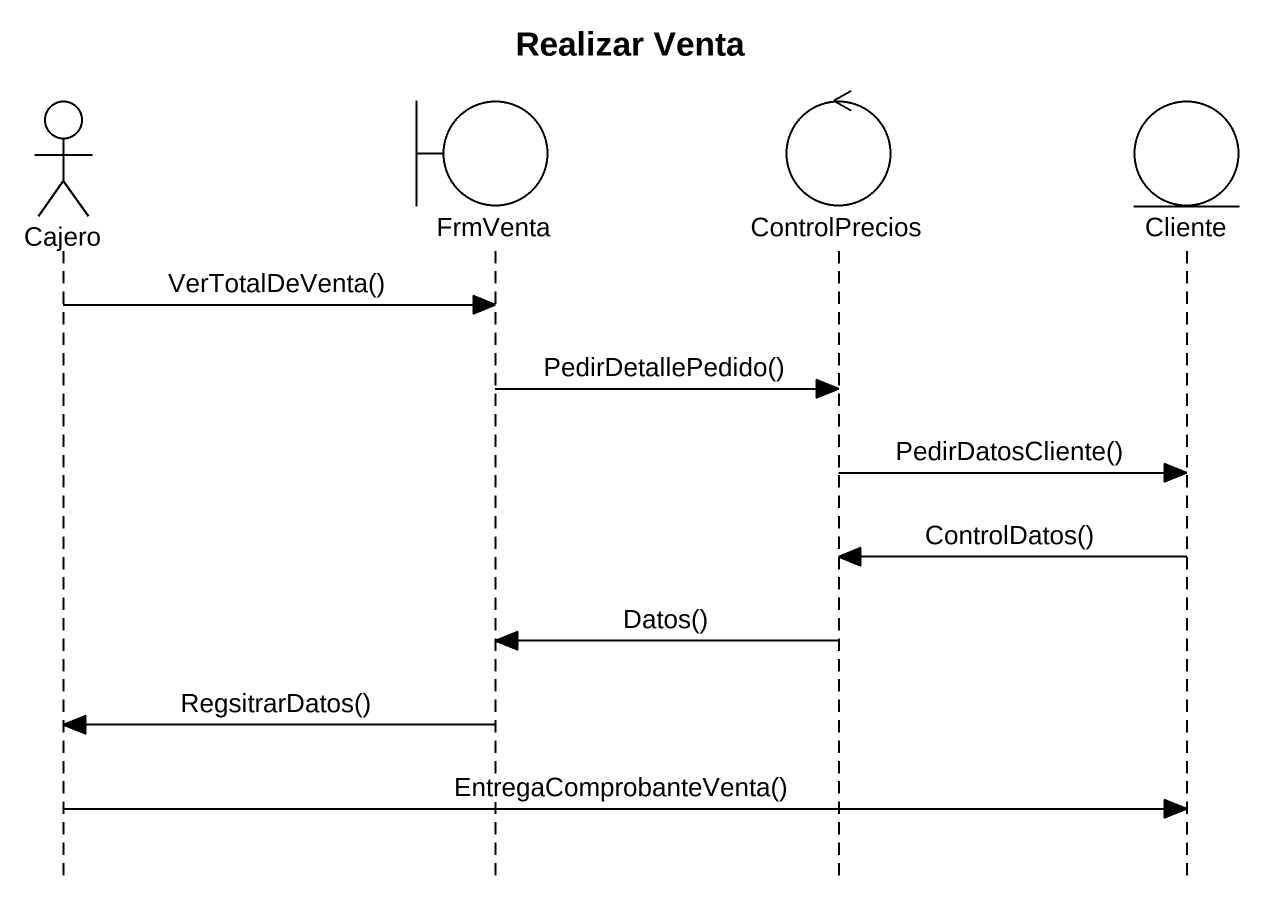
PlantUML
@startuml
title Realizar Venta
hide footbox
actor Cajero
boundary FrmVenta
control ControlPrecios
entity Cliente

Cajero -> FrmVenta : VerTotalDeVenta()
FrmVenta -> ControlPrecios : PedirDetallePedido()
ControlPrecios -> Cliente : PedirDatosCliente()
Cliente -> ControlPrecios : ControlDatos()
ControlPrecios -> FrmVenta : Datos()
FrmVenta -> Cajero : RegsitrarDatos()
Cajero -> Cliente : EntregaComprobanteVenta()
@enduml
